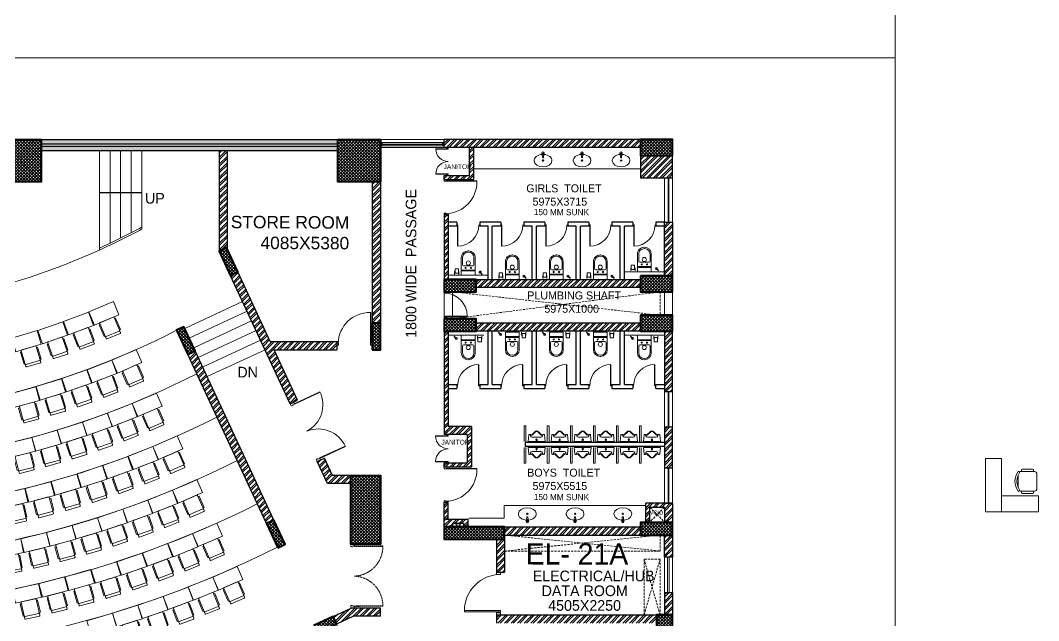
# Model space of a CAD drawing. Header units: millimetres. Extents: x 8275 to 147087, y -297470 to -191881.
# Drawn here: x 118383 to 147087, y -243089 to -226172 of the extents above; entities that cross this region are included whole.
import ezdxf

# ---------------------------------------------------------------- set-up
doc = ezdxf.new("R2010")
doc.units = ezdxf.units.MM
doc.header["$LTSCALE"] = 250
doc.header["$MEASUREMENT"] = 0
doc.linetypes.add('HIDDEN', pattern=[0.375, 0.25, -0.125])
for name, color, linetype, lineweight in [('col', 6, 'Continuous', 40), ('door', 35, 'Continuous', 13), ('ele', 51, 'Continuous', 18), ('fixtures', 31, 'Continuous', 13), ('furniture', 5, 'Continuous', 15), ('hatch', 9, 'Continuous', 0), ('hidden', 153, 'HIDDEN', 13), ('stairs', 2, 'Continuous', 5), ('text', 7, 'Continuous', 9), ('wall', 1, 'Continuous', 30), ('win', 4, 'Continuous', 20)]:
    doc.layers.add(name, color=color, linetype=linetype, lineweight=lineweight)
doc.layers.add('FUR', color=140, linetype='Continuous')
doc.styles.get("Standard").update_dxf_attribs({"font": 'GOTHIC.TTF', "height": 100})
doc.dimstyles.get("Standard").update_dxf_attribs({"dimtxt": 100, "dimasz": 50, "dimexe": 50, "dimexo": 50, "dimgap": 0.09, "dimtad": 0, "dimdec": 0, "dimrnd": 5, "dimzin": 0, "dimdsep": 46, "dimtxsty": 'Standard', "dimblk": 'ARCHTICK', "dimcen": 0, "dimdle": 50, "dimadec": 0, "dimazin": 0, "dimtfac": 1, "dimtdec": 0, "dimtofl": 0, "dimtmove": 0, "dimatfit": 3, "dimldrblk": 'OPEN30', "dimfxl": 1, "dimtolj": 1, "dimtzin": 0, "dimarcsym": 0})
pattern_1 = [(45, (-6686.724, -321362.345), (-44.194174, 44.194174), []), (135, (-6686.724, -321362.345), (-44.194174, -44.194174), [])]
pattern_2 = [(45, (-6686.72, -321362.35), (-92.80777, 92.80777), []), (45, (-6624.85, -321362.35), (-92.80777, 92.80777), [])]
pattern_3 = [(45, (-6686.724, -321362.345), (23.201941, 85.073785), [109.375, -21.875, 0, -21.875])]

# ---------------------------------------------------------------- blocks, each defined once
blk = doc.blocks.new('CHAIR7')
for p, q in [((130, 382), (454, 382)), ((0, 229), (0, -229)), ((508, 305), (76, 305)), ((584, -189), (584, 189)), ((76, -305), (508, -305)), ((130, -381), (454, -381))]:
    blk.add_line(p, q)
for centre, radius, start, end in [((141, 344), 39.7, 73.7398, 286.2602), ((443, 344), 39.7, 253.7398, 106.2602), ((76, 229), 76.2, 90, 180), ((508, 229), 76.2, 62.4156, 90), ((568, 282), 27.9, 53.3099, 212.0274), ((123, 0), 499, 327.5758, 32.4242), ((178, 0), 508, 323.1301, 36.8699), ((76, -229), 76.2, 180, 270), ((141, -343), 39.7, 73.7398, 286.2602), ((443, -343), 39.7, 253.7398, 106.2602), ((508, -229), 76.2, 270, 297.5844), ((568, -282), 27.9, 147.9726, 306.6901)]:
    blk.add_arc(centre, radius, start, end)
blk = doc.blocks.new('A$C31941232')
at = {"layer": 'hatch'}
h = blk.add_hatch(dxfattribs=at)
h.set_pattern_fill('ANSI37', color=256, scale=500, style=0)
h.set_pattern_definition([(45, (2e-08, 2.064), (-44.19417, 44.19417), []), (135, (2e-08, 2.064), (-44.19417, -44.19417), [])])
h.paths.add_polyline_path([(-19573, 29761), (-20773, 29761), (-20773, 30961), (-19573, 30961)])
h = blk.add_hatch(dxfattribs=at)
h.set_pattern_fill('ANSI37', color=256, scale=500, style=0)
h.paths.add_polyline_path([(-10014, 29761), (-11214, 29761), (-11214, 30961), (-10014, 30961)])
h = blk.add_hatch(dxfattribs=at)
h.set_pattern_fill('ANSI37', color=256, scale=500, style=0)
h.paths.add_polyline_path([(-2680, 30511), (-1780, 30511), (-1780, 30961), (-2680, 30961)])
h = blk.add_hatch(dxfattribs=at)
h.set_pattern_fill('ANSI37', color=256, scale=500, style=0)
h.paths.add_polyline_path([(-7315, 27016), (-8215, 27016), (-8215, 26666), (-7315, 26666)])
h = blk.add_hatch(dxfattribs=at)
h.set_pattern_fill('ANSI37', color=256, scale=500, style=0)
h.set_pattern_definition([(45, (0, 100), (-44.19417, 44.19417), []), (135, (0, 100), (-44.19417, -44.19417), [])])
h.paths.add_polyline_path([(-2680, 26666), (-1780, 26666), (-1780, 27116), (-2680, 27116)])
h = blk.add_hatch(dxfattribs=at)
h.set_pattern_fill('ANSI37', color=256, scale=500, style=0)
h.paths.add_polyline_path([(-7315, 25906), (-8215, 25906), (-8215, 25556), (-7315, 25556)])
h = blk.add_hatch(dxfattribs=at)
h.set_pattern_fill('ANSI37', color=256, scale=500, style=0)
h.paths.add_polyline_path([(-2680, 25556), (-1780, 25556), (-1780, 26006), (-2680, 26006)])
h = blk.add_hatch(dxfattribs=at)
h.set_pattern_fill('ANSI37', color=256, scale=500, style=0)
h.paths.add_polyline_path([(-10014, 19554), (-10847, 19554), (-10847, 21491), (-10014, 21491)])
h = blk.add_hatch(dxfattribs=at)
h.set_pattern_fill('ANSI37', color=256, scale=500, style=0)
h.paths.add_polyline_path([(-2680, 19811), (-1780, 19811), (-1780, 20161), (-2680, 20161)])
h = blk.add_hatch(dxfattribs=at)
h.set_pattern_fill('ANSI37', color=256, scale=500, style=0)
h.paths.add_polyline_path([(-8215, 20041), (-8215, 19691), (-6515, 19691), (-6515, 20041)])
h = blk.add_hatch(dxfattribs=at)
h.set_pattern_fill('ANSI37', color=256, scale=500, style=0)
h.paths.add_polyline_path([(-1780, 16811), (-1780, 17561), (-2230, 17561), (-2230, 16811)])
at = {"layer": 'col'}
for points, elevation in [([(-20773, 30961), (-19573, 30961), (-19573, 29761), (-20773, 29761)], -27265), ([(-11214, 30961), (-10014, 30961), (-10014, 29761), (-11214, 29761)], -48905), ([(-2680, 30961), (-2680, 30511), (-1780, 30511), (-1780, 30961)], 1176), ([(-8215, 27016), (-8215, 26666), (-7315, 26666), (-7315, 27016)], 10367), ([(-2680, 27116), (-2680, 26666), (-1780, 26666), (-1780, 27116)], 20741), ([(-8215, 25906), (-8215, 25556), (-7315, 25556), (-7315, 25906)], 10367), ([(-2680, 26006), (-2680, 25556), (-1780, 25556), (-1780, 26006)], 10367), ([(-10014, 21092), (-10014, 19554), (-10847, 19554), (-10847, 21491), (-10014, 21491)], -26089), ([(-1780, 19811), (-1780, 20161), (-2680, 20161), (-2680, 19811)], -15715), ([(-8215, 20041), (-8215, 19691), (-6515, 19692), (-6515, 20042)], -15715), ([(-1780, 17561), (-2230, 17561), (-2230, 16811), (-1780, 16811)], 8962)]:
    blk.add_lwpolyline(points, close=True, dxfattribs=dict(at, elevation=elevation))
blk = doc.blocks.new('DRDR')
at = {"lineweight": 18, "ltscale": 0.1}
for p, q in [((4811214, 8332972), (4811219, 8333059)), ((4811214, 8332972), (4811255, 8332969)), ((4811219, 8333059), (4811277, 8333056)), ((4811255, 8332969), (4811221, 8332307)), ((4811268, 8332969), (4811234, 8332306)), ((4811255, 8332969), (4811257, 8333010)), ((4811268, 8332969), (4811255, 8332969)), ((4811257, 8333010), (4811275, 8333009)), ((4811277, 8333056), (4811275, 8333009)), ((4812659, 8332984), (4812656, 8332937)), ((4812674, 8332936), (4812656, 8332937)), ((4812717, 8332981), (4812659, 8332984)), ((4812672, 8332895), (4812674, 8332936)), ((4812712, 8332893), (4812717, 8332981)), ((4812659, 8332896), (4812624, 8332233)), ((4812672, 8332895), (4812637, 8332233)), ((4812672, 8332895), (4812659, 8332896)), ((4812712, 8332893), (4812672, 8332895))]:
    blk.add_line(p, q, dxfattribs=at)
blk.add_ellipse((4811270, 8332997), major_axis=(-685, -126), ratio=0.993607, start_param=1.318294, end_param=2.867114, dxfattribs=at)
at = {"lineweight": 18, "ltscale": 0.1, "extrusion": (0, 0, -1)}
blk.add_ellipse((4812660, 8332925), major_axis=(668, -196), ratio=0.993607, start_param=1.318294, end_param=2.867114, dxfattribs=at)
blk = doc.blocks.new('_ArchTick')
at = {"color": 0, "linetype": 'ByBlock', "const_width": 0.15}
blk.add_lwpolyline([(-0.5, -0.5), (0.5, 0.5)], dxfattribs=at)
blk = doc.blocks.new('_Open30')
at = {"color": 0, "linetype": 'ByBlock', "lineweight": -2}
for p, q in [((-1, 0.27), (0, 0)), ((0, 0), (-1, -0.27)), ((0, 0), (-1, 0))]:
    blk.add_line(p, q, dxfattribs=at)
blk = doc.blocks.new('d900')
for p, q in [((67.5, 0), (67.5, 765)), ((90, 765), (67.5, 765)), ((90, 0), (90, 765)), ((0, 90), (45, 90)), ((0, 0), (45, 0)), ((45, 90), (45, 0)), ((67.5, 0), (90, 0)), ((855, 90), (855, 0)), ((900, 90), (855, 90)), ((900, 0), (855, 0))]:
    blk.add_line(p, q)
blk.add_arc((90, 0), 765, 0, 90)
blk = doc.blocks.new('D1-1000')
for p, q in [((-951, 0), (-1000, 0)), ((-1000, 0), (-1000, -102)), ((-951, -53), (-951, 0)), ((-49, 0), (0, 0)), ((-49, -53), (-49, 0)), ((0, 0), (0, -102)), ((-1000, -102), (-963, -102)), ((-963, -53), (-951, -53)), ((-963, -102), (-963, -53)), ((-51, -53), (-51, -923)), ((-37, -53), (-49, -53)), ((-37, -923), (-37, -53)), ((-37, -102), (-37, -53)), ((0, -102), (-37, -102)), ((-55, -923), (-37, -923))]:
    blk.add_line(p, q)
blk.add_ellipse((-40, 2), major_axis=(646, 675), ratio=0.977435, start_param=2.382767, end_param=3.900418)
blk = doc.blocks.new('A$C08577F4B')
at = {"layer": 'door'}
for p, q in [((-48, 0), (-48, -24)), ((0, 0), (0, -24)), ((0, -36), (-405, -36)), ((-405, -48), (-405, -36)), ((0, -48), (-405, -48)), ((-48, -24), (0, -24)), ((0, -36), (0, -48)), ((0, -857), (-405, -857)), ((-405, -857), (-405, -869)), ((0, -869), (-405, -869)), ((-48, -881), (0, -881)), ((-48, -905), (-48, -881)), ((0, -869), (0, -857)), ((0, -905), (0, -881))]:
    blk.add_line(p, q, dxfattribs=at)
for centre, start, end in [((0, -48), 180, 270), ((0, -857), 90, 180)]:
    blk.add_arc(centre, 405, start, end, dxfattribs=at)
blk = doc.blocks.new('A$C2BFC0EEF')
at = {"linetype": 'Continuous'}
for p, q in [((-6, 6), (-14, 14)), ((-5, 3), (-5, 3)), ((3, 5), (3, 5)), ((6, 6), (14, 14)), ((-6, -6), (-14, -14)), ((-3, -5), (-3, -5)), ((5, -3), (5, -3)), ((6, -6), (14, -14))]:
    blk.add_line(p, q, dxfattribs=at)
for points in [[(0, 79, -0.344513), (-16, 95), (-30, 217, -0.413837), (0, 247, -174.780094)], [(0, 79, 0.344513), (16, 95), (30, 217, 0.413837), (0, 247, 174.780094)]]:
    blk.add_lwpolyline(points, format="xyb", dxfattribs=at)
blk.add_circle((0, 175), 19, dxfattribs=at)
for centre, radius, start, end in [((0, 190), 27, 89.2747, 175.7429), ((0, 0), 20, 149.4775, 210.5225), ((0, 0), 20, 59.4775, 120.5225), ((-9, 0), 4.76, 315, 45), ((0, 9), 4.76, 225, 315), ((0, 190), 27, 4.2571, 90.7253), ((9, 0), 4.76, 135, 225), ((0, 0), 20, 329.4775, 30.5225), ((0, 0), 20, 239.4775, 300.5225), ((0, -9), 4.76, 45, 135)]:
    blk.add_arc(centre, radius, start, end, dxfattribs=at)
blk.add_ellipse((0, 0), major_axis=(250, 0), ratio=0.7, start_param=1.671755, end_param=7.753023, dxfattribs=at)
blk = doc.blocks.new('wc')
for p, q in [((0, 195.9375), (498.75, 195.9375)), ((0, 195.9375), (0, -195.9375)), ((124.6875, -195.9375), (124.6875, 195.9375)), ((148.4375, -195.9375), (148.4375, 195.9375)), ((267.1875, 130.625), (267.1875, -130.625)), ((498.75, 160.3125), (296.875, 160.3125)), ((653.125, 5.9375), (653.125, -5.9375)), ((688.75, 5.9375), (688.75, -5.9375)), ((498.75, -195.9375), (0, -195.9375)), ((498.75, -160.3125), (296.875, -160.3125))]:
    blk.add_line(p, q)
for centre, radius in [((207.8125, 74.8125), 14.25), ((344.375, 0), 59.375), ((207.8125, -74.8125), 14.25)]:
    blk.add_circle(centre, radius)
for centre, radius, start, end in [((296.875, 130.625), 29.6875, 90, 180), ((498.75, 5.9375), 190, 0, 90), ((498.75, 5.9375), 154.375, 0, 90), ((296.875, -130.625), 29.6875, 180, 270), ((498.75, -5.9375), 190, 270, 0), ((498.75, -5.9375), 154.375, 270, 0)]:
    blk.add_arc(centre, radius, start, end)
blk = doc.blocks.new('TP')
blk.add_lwpolyline([(-125, 0), (0, 0), (0, 100), (-125, 100)], close=True)
for points in [[(37, 110), (-50, 110), (-50, 100)], [(-50, 0), (-50, -10), (37, -10)]]:
    blk.add_lwpolyline(points)
blk = doc.blocks.new('HF')
for points in [[(3, -3), (-4, 4), (-65, -58)], [(-4, 4), (3, -3), (-58, -65)]]:
    blk.add_lwpolyline(points)
blk.add_arc((0, 0), 29.6, 234.7207, 215.2793)
blk = doc.blocks.new('GRID FLOORBLOCK B$0$Door-flat-32')
at = {"layer": 'door'}
for p, q in [((348, 4), (341, 722)), ((359, 4), (352, 722)), ((359, 4), (348, 4))]:
    blk.add_line(p, q, dxfattribs=at)
blk.add_ellipse((359, 4), major_axis=(-660, -284), ratio=1, start_param=-1.966344, end_param=-0.395548, dxfattribs=at)
blk = doc.blocks.new('BC13-145')
for p, q in [((-183, 160), (-269, 73)), ((-172, 149), (-259, 63)), ((-195, 227), (-195, 212)), ((-186, 198), (-153, 190)), ((-181, 242), (5, 260)), ((-115, 141), (-115, -101)), ((-35, 33), (-2, 33)), ((-35, 8), (-2, 8)), ((-2, 5), (-2, 35)), ((5, 260), (5, -220)), ((-183, -119), (-269, -33)), ((-172, -109), (-259, -22)), ((-195, -186), (-195, -171)), ((-186, -157), (-153, -149)), ((-181, -201), (5, -220))]:
    blk.add_line(p, q)
blk.add_circle((-47, 20), 17.5)
for centre, radius, start, end in [((-217, 20), 75, 134.8456, 225.1517), ((-217, 20), 60, 134.8456, 225.1517), ((-180, 227), 15, 95.7064, 180), ((-180, 212), 15, 180, 239.182), ((-200, 178), 25, 314.8465, 59.182), ((-165, 141), 50, 0, 75.9612), ((-65, 20), 7.5, 77.6264, 282.3736), ((5, 35), 7.5, 90, 180), ((5, 5), 7.5, 180, 270), ((-180, -171), 15, 120.818, 180), ((-180, -186), 15, 180, 264.2936), ((-200, -137), 25, 300.818, 45.1535), ((-165, -101), 50, 284.0388, 0)]:
    blk.add_arc(centre, radius, start, end)
blk = doc.blocks.new('CH_staff_PL')
at = {"color": 0}
for p, q in [((-21, 8), (-21, -8)), ((-1.75, 8.75), (-20.25, 8.75)), ((-5, 10), (-19, 10)), ((-19, 8.75), (-19, 10)), ((-5, 8.75), (-5, 10)), ((-4, -8), (-4, 8)), ((-1, -8), (-1, 8)), ((-20.25, -8.75), (-1.75, -8.75)), ((-19, -10), (-19, -8.75)), ((-19, -10), (-5, -10)), ((-5, -10), (-5, -8.75))]:
    blk.add_line(p, q, dxfattribs=at)
for centre, start, end in [((-20.25, 8), 90, 180), ((-3.25, 8), 90, 180), ((-1.75, 8), 0, 90), ((-20.25, -8), 180, 270), ((-3.25, -8), 180, 270), ((-1.75, -8), 270, 0)]:
    blk.add_arc(centre, 0.75, start, end, dxfattribs=at)
blk = doc.blocks.new('dsfa')
at = {"layer": 'furniture', "ltscale": 0.01}
blk.add_lwpolyline([(8865122, 4642613), (8865872, 4642613), (8865872, 4642213), (8865122, 4642213)], close=True, dxfattribs=at)
at = {"layer": 'furniture', "extrusion": (2e-16, 2.46924e-05, 1), "xscale": -25.08044560737534, "yscale": 25.08044560737528, "zscale": 25.08044560737534, "rotation": 89.99999999959537}
blk.add_blockref('CH_staff_PL', (8865497, 4641686, 115), dxfattribs=at)
blk = doc.blocks.new('1123')
at = {"layer": 'col'}
for p, rotation in [((-6379855, -7728293, -29646), 22.87380990383446), ((-6657137, -7492132, -29646), 20.79047657050113), ((-6925649, -7246047, -29646), 18.7071432371678), ((-7185039, -6990363, -29646), 16.62380990383446)]:
    blk.add_blockref('dsfa', p, dxfattribs=dict(at, rotation=rotation))
at = {"layer": 'col', "xscale": -1}
for p, rotation in [((9966330, -723478, -40912), 23.52893631746231), ((9926621, -1143035, -40912), 21.1179456490269), ((9882165, -1476314, -40912), 19.19486872595006), ((9826550, -1807914, -40912), 17.27179180287306), ((9759838, -2137461, -40912), 15.34871487979623), ((9965113, -749173, -40912), 23.38848554256038), ((9929829, -1120958, -40912), 21.25222014885025), ((9889605, -1430593, -40912), 19.46650586313605), ((9839752, -1738824, -40912), 17.68079157742177), ((9780318, -2045352, -40912), 15.89507729170741), ((9711361, -2349879, -40912), 14.10936300599313), ((9967489, -725918, -29646), 23.52893631746231), ((9935434, -1076405, -29646), 21.51582363311181), ((9898096, -1375574, -29646), 19.79168570207736), ((9796508, -1969864, -29646), 16.34340984000836), ((9851773, -1673483, -29646), 18.06754777104282), ((9732350, -2264448, -29646), 14.61927190897391), ((9967382, -736253, -29646), 23.47668617376357), ((9659359, -2556968, -29646), 12.89513397793945), ((9939114, -1048072, -29646), 21.68604289986912), ((9905252, -1328090, -29646), 20.07313967406265), ((9863522, -1607044, -29646), 18.46023644825617), ((9756596, -2160876, -29646), 15.23442999664321), ((9813957, -1884712, -29646), 16.84733322244977), ((9967516, -743436, -40912), 23.44248687647035), ((9691485, -2435315, -29646), 13.62152677083682), ((9949235, -953239, -40912), 22.2387337126996), ((9618675, -2707813, -29646), 12.00862354503042), ((9919132, -1224831, -40912), 20.67623371269955), ((9881635, -1495501, -40912), 19.11373371269959), ((9836772, -1765049, -40912), 17.55123371269963), ((9969181, -729601, -40912), 23.52893631746231), ((9725084, -2299973, -40912), 14.42623371269962), ((9784575, -2033272, -40912), 15.98873371269958), ((9946725, -986487, -40912), 22.05454231451373), ((9658343, -2564953, -40912), 12.86373371269957), ((9917747, -1242053, -40912), 20.58395407921962), ((9882218, -1496790, -40912), 19.11336584392535), ((9840164, -1750532, -40912), 17.64277760863131), ((9791612, -2003112, -40912), 16.1721893733372)]:
    blk.add_blockref('dsfa', p, dxfattribs=dict(at, rotation=rotation))

msp = doc.modelspace()

# ---------------------------------------------------------------- hatches: boundary and pattern name
at = {"layer": 'hatch'}
h = msp.add_hatch(dxfattribs=at)
h.set_pattern_fill('ANSI36', color=256, scale=350, style=0)
h.set_pattern_definition(pattern_3)
h.paths.add_polyline_path([(127332, -229527), (127482, -229527), (127482, -229527), (118973, -229527), (118973, -229652), (127332, -229652)])
h = msp.add_hatch(dxfattribs=at)
h.set_pattern_fill('ANSI32', color=256, scale=350, style=0)
h.set_pattern_definition(pattern_2)
h.paths.add_polyline_path([(130331, -230657), (130331, -230542), (131046, -230542), (131046, -229757), (130331, -229757), (130331, -229527), (135866, -229527), (135866, -229757), (131161, -229757), (131161, -230657)])
h = msp.add_hatch(dxfattribs=at)
h.set_pattern_fill('ANSI36', color=256, scale=350, style=0)
h.set_pattern_definition(pattern_3)
h.paths.add_polyline_path([(127332, -229842), (127332, -229717), (118973, -229717), (118973, -229842)])
h = msp.add_hatch(dxfattribs=at)
h.set_pattern_fill('ANSI32', color=256, scale=350, style=0)
h.set_pattern_definition(pattern_2)
h.paths.add_polyline_path([(124510, -233255), (124302, -233352), (125280, -235454), (127305, -235454), (127299, -235224), (125426, -235224), (124217, -232624), (124217, -229842), (123987, -229842), (123987, -229842), (123987, -232671), (124193, -232575)])
h = msp.add_hatch(dxfattribs=at)
h.set_pattern_fill('ANSI32', color=256, scale=350, style=0)
h.set_pattern_definition(pattern_2)
h.paths.add_polyline_path([(135866, -229977), (136766, -229977), (136766, -230607), (135866, -230607)])
h = msp.add_hatch(dxfattribs=at)
h.set_pattern_fill('ANSI32', color=256, scale=350, style=0)
h.set_pattern_definition(pattern_2)
h.paths.add_polyline_path([(128532, -230727), (128302, -230727), (128302, -234704), (128532, -234704)])
h = msp.add_hatch(dxfattribs=at)
h.set_pattern_fill('ANSI32', color=256, scale=350, style=0)
h.set_pattern_definition(pattern_2)
h.paths.add_polyline_path([(130446, -231632), (130331, -231632), (130331, -233472), (130446, -233472)])
h = msp.add_hatch(dxfattribs=at)
h.set_pattern_fill('ANSI32', color=256, scale=350, style=0)
h.set_pattern_definition(pattern_2)
h.paths.add_polyline_path([(136766, -233372), (136766, -233472), (136766, -233472), (136766, -231857), (136536, -231857), (136536, -233372)])
h = msp.add_hatch(dxfattribs=at)
h.set_pattern_fill('ANSI37', color=256, scale=500, style=0)
h.set_pattern_definition(pattern_1)
h.paths.add_polyline_path([(124301, -233352), (124510, -233255), (124193, -232575), (123985, -232672)])
h = msp.add_hatch(dxfattribs=at)
h.set_pattern_fill('ANSI32', color=256, scale=350, style=0)
h.set_pattern_definition(pattern_2)
h.paths.add_polyline_path([(135866, -233702), (135866, -233472), (131231, -233472), (131231, -233702)])
h = msp.add_hatch(dxfattribs=at)
h.set_pattern_fill('ANSI37', color=256, scale=500, style=0)
h.set_pattern_definition([(45, (-6686.724, -321362.345), (-44.194174, 44.194174), []), (135, (-6686.724, -321362.345), (-44.194174, -44.194174), [])])
h.paths.add_polyline_path([(128302, -235454), (128532, -235454), (128532, -234704), (128302, -234704)])
h = msp.add_hatch(dxfattribs=at)
h.set_pattern_fill('ANSI32', color=256, scale=350, style=0)
h.set_pattern_definition(pattern_2)
h.paths.add_polyline_path([(135866, -234932), (135866, -234702), (131231, -234702), (131231, -234932), (136016, -234932), (136016, -234932)])
h = msp.add_hatch(dxfattribs=at)
h.set_pattern_fill('ANSI37', color=256, scale=500, style=0)
h.set_pattern_definition(pattern_1)
h.paths.add_polyline_path([(123103, -235586), (123311, -235489), (122995, -234809), (122786, -234907)])
h = msp.add_hatch(dxfattribs=at)
h.set_pattern_fill('ANSI32', color=256, scale=350, style=0)
h.set_pattern_definition(pattern_2)
h.paths.add_polyline_path([(130446, -234932), (130331, -234932), (130331, -237846), (130982, -237846), (130982, -238648), (130331, -238648), (130331, -238763), (131097, -238763), (131097, -237616), (130446, -237616)])
h = msp.add_hatch(dxfattribs=at)
h.set_pattern_fill('ANSI32', color=256, scale=350, style=0)
h.set_pattern_definition(pattern_2)
h.paths.add_polyline_path([(136536, -234932), (136766, -234932), (136766, -236630), (136536, -236630)])
h = msp.add_hatch(dxfattribs=at)
h.set_pattern_fill('ANSI32', color=256, scale=350, style=0)
h.set_pattern_definition(pattern_2)
h.paths.add_polyline_path([(123311, -235489), (123103, -235586), (125322, -240353), (125531, -240256)])
h = msp.add_hatch(dxfattribs=at)
h.set_pattern_fill('ANSI32', color=256, scale=350, style=0)
h.set_pattern_definition(pattern_2)
h.paths.add_polyline_path([(125534, -235454), (126196, -236878), (125988, -236975), (125280, -235454)])
h = msp.add_hatch(dxfattribs=at)
h.set_pattern_fill('ANSI32', color=256, scale=350, style=0)
h.set_pattern_definition(pattern_2)
h.paths.add_polyline_path([(136766, -238783), (136536, -238783), (136536, -237630), (136766, -237630)])
h = msp.add_hatch(dxfattribs=at)
h.set_pattern_fill('ANSI32', color=256, scale=350, style=0)
h.set_pattern_definition(pattern_2)
h.paths.add_polyline_path([(127700, -238997), (127700, -239227), (127036, -239227), (126748, -238606), (126956, -238509), (127183, -238997)])
h = msp.add_hatch(dxfattribs=at)
h.set_pattern_fill('ANSI32', color=256, scale=350, style=0)
h.set_pattern_definition(pattern_2)
h.paths.add_polyline_path([(130446, -239763), (130331, -239763), (130331, -240227), (130446, -240227)])
h = msp.add_hatch(dxfattribs=at)
h.set_pattern_fill('ANSI32', color=256, scale=350, style=0)
h.set_pattern_definition(pattern_2)
edge = h.paths.add_edge_path()
edge.add_line((136016, -240327), (136131, -240327))
edge.add_line((136131, -240327), (136131, -239898))
edge.add_line((136131, -239898), (136536, -239898))
edge.add_line((136536, -239898), (136536, -240327))
edge.add_line((136536, -240327), (136766, -240327))
edge.add_line((136766, -240327), (136766, -239796))
edge.add_line((136766, -239796), (136766, -239783))
edge.add_line((136766, -239783), (136016, -239783))
edge.add_line((136016, -239783), (136016, -240327))
h = msp.add_hatch(dxfattribs=at)
h.set_pattern_fill('ANSI37', color=256, scale=500, style=0)
h.set_pattern_definition(pattern_1)
h.paths.add_polyline_path([(125639, -241033), (125847, -240936), (125531, -240256), (125322, -240353)])
h = msp.add_hatch(dxfattribs=at)
h.set_pattern_fill('ANSI32', color=256, scale=350, style=0)
h.set_pattern_definition(pattern_2)
h.paths.add_polyline_path([(130561, -240447), (130331, -240447), (130331, -240227), (131003, -240227), (131003, -240447), (130896, -240447), (130888, -240342), (130561, -240342)])
h = msp.add_hatch(dxfattribs=at)
h.set_pattern_fill('ANSI32', color=256, scale=350, style=0)
h.set_pattern_definition(pattern_2)
h.paths.add_polyline_path([(132031, -240676), (135866, -240676), (135866, -240447), (132031, -240447)])
h = msp.add_hatch(dxfattribs=at)
h.set_pattern_fill('ANSI32', color=256, scale=350, style=0)
h.set_pattern_definition(pattern_2)
h.paths.add_polyline_path([(131801, -241727), (132031, -241727), (132031, -240797), (131801, -240797)])
h = msp.add_hatch(dxfattribs=at)
h.set_pattern_fill('ANSI32', color=256, scale=350, style=0)
h.set_pattern_definition(pattern_2)
h.paths.add_polyline_path([(136536, -241302), (136766, -241302), (136766, -240677), (136536, -240677)])
h = msp.add_hatch(dxfattribs=at)
h.set_pattern_fill('ANSI32', color=256, scale=350, style=0)
h.set_pattern_definition(pattern_2)
h.paths.add_polyline_path([(136536, -242302), (136766, -242302), (136766, -242927), (136536, -242927)])
h = msp.add_hatch(dxfattribs=at)
h.set_pattern_fill('ANSI32', color=256, scale=350, style=0)
h.set_pattern_definition(pattern_2)
edge = h.paths.add_edge_path()
edge.add_line((117630, -252194), (117600, -251966))
edge.add_arc((112434, -214956), 37369, 262.1233, 277.9459, ccw=False)
edge.add_line((107313, -251972), (107278, -252194))
edge.add_arc((112455, -215257), 37297, 262.0206, 277.9792)
edge = h.paths.add_edge_path()
edge.add_line((117572, -251829), (117542, -251601))
edge.add_arc((112435, -214946), 37009, 262.1353, 277.9321, ccw=False)
edge.add_line((107370, -251607), (107335, -251828))
edge.add_arc((112476, -214947), 37238, 262.0647, 277.8706)
edge = h.paths.add_edge_path()
edge.add_line((127705, -249343), (127700, -249103))
edge.add_arc((112455, -214645), 37680, 280.1249, 293.8645, ccw=False)
edge.add_line((119079, -251738), (119115, -251965))
edge.add_arc((112613, -215282), 37255, 280.0512, 293.8984)
edge = h.paths.add_edge_path()
edge.add_line((119021, -251372), (119057, -251600))
edge.add_arc((112452, -214634), 37551, 280.131, 293.9571)
edge.add_line((127700, -248950), (127700, -248698))
edge.add_arc((112452, -214634), 37321, 280.1379, 294.1141, ccw=False)
h.paths.add_polyline_path([(128157, -247451), (128157, -248168), (128162, -248166), (128162, -247451)])
h.paths.add_polyline_path([(127949, -248258), (127949, -247451), (127932, -247451), (127932, -248265)])
h.paths.add_polyline_path([(98254, -243221), (97937, -243901), (97728, -243804), (96826, -245743), (96256, -246966), (96465, -247063), (96973, -245973), (98254, -243221)])
h.paths.add_polyline_path([(126754, -243430), (126657, -243221), (126657, -243221), (127910, -245912), (128162, -245912), (128162, -245909), (126962, -243333), (127089, -243274), (128318, -245912), (128532, -245912), (128532, -245827), (127298, -243177), (127754, -242964), (128532, -242964), (128532, -242734), (127703, -242734), (127201, -242968), (127298, -243176)])
h = msp.add_hatch(dxfattribs=at)
h.set_pattern_fill('ANSI37', color=256, scale=500, style=0)
h.set_pattern_definition([(45, (-6686.724, -321362.345), (-44.194174, 44.194174), []), (135, (-6686.724, -321362.345), (-44.194174, -44.194174), [])])
h.paths.add_polyline_path([(126659, -243224), (126756, -243433), (127300, -243180), (127203, -242971)])
h = msp.add_hatch(dxfattribs=at)
h.set_pattern_fill('ANSI32', color=256, scale=350, style=0)
h.set_pattern_definition(pattern_2)
h.paths.add_polyline_path([(131801, -242927), (136316, -242927), (136316, -243157), (131801, -243157)])

# ---------------------------------------------------------------- linework, layer by layer
at = {"layer": 'col', "elevation": -11301}
for points in [[(124301, -233352), (124510, -233255), (124193, -232575), (123985, -232672)], [(128302, -235454), (128532, -235454), (128532, -234704), (128302, -234704)], [(123103, -235586), (123311, -235489), (122995, -234809), (122786, -234907)], [(125639, -241033), (125847, -240936), (125531, -240256), (125322, -240353)], [(126659, -243224), (126756, -243433), (127300, -243180), (127203, -242971)]]:
    msp.add_lwpolyline(points, close=True, dxfattribs=at)
at = {"layer": 'ele'}
for p, q in [((130331, -229527, -11301), (128532, -229527, -11301)), ((130331, -229757, -11301), (128532, -229757, -11301)), ((130446, -233357, -11301), (131572, -233357, -11301)), ((136536, -233257, -11301), (135410, -233257, -11301)), ((130331, -233822, -11301), (130331, -234582, -11301)), ((130561, -233822, -11301), (130561, -234582, -11301)), ((136536, -234482, -11301), (136536, -233822, -11301)), ((136766, -234482, -11301), (136766, -233822, -11301)), ((130446, -235047, -11301), (131449, -235047, -11301)), ((136536, -235047, -11301), (135410, -235047, -11301))]:
    msp.add_line(p, q, dxfattribs=at)
at = {"layer": 'fixtures'}
for p, q in [((131186, -230357, -11301), (135841, -230357, -11301)), ((132023, -239847, -11301), (135991, -239847, -11301)), ((132023, -240202, -11301), (132023, -239847, -11301)), ((131028, -240202, -11301), (132023, -240202, -11301))]:
    msp.add_line(p, q, dxfattribs=at)
at = {"layer": 'fixtures', "extrusion": (0.047174, 0.002946, 0.998882)}
for p, q in [((132586, -238038, -11301), (132585, -237597, -11301)), ((132636, -238038, -11301), (132635, -237597, -11301)), ((133236, -238038, -11301), (133235, -237597, -11301)), ((133286, -238038, -11301), (133285, -237597, -11301)), ((133886, -238038, -11301), (133886, -237597, -11301)), ((133936, -238038, -11301), (133935, -237597, -11301)), ((134536, -238038, -11301), (134536, -237597, -11301)), ((134586, -238038, -11301), (134586, -237597, -11301)), ((135186, -238040, -11301), (135186, -237597, -11301)), ((135236, -238040, -11301), (135236, -237597, -11301)), ((135836, -238040, -11301), (135836, -237597, -11301)), ((135886, -238040, -11301), (135886, -237597, -11301))]:
    msp.add_line(p, q, dxfattribs=at)
at = {"layer": 'fixtures', "extrusion": (0.048442, 0.002947, 0.998822)}
for p, q in [((132585, -237597, -11301), (132635, -237597, -11301)), ((133235, -237597, -11301), (133285, -237597, -11301)), ((133886, -237597, -11301), (133935, -237597, -11301)), ((134536, -237597, -11301), (134586, -237597, -11301)), ((135186, -237597, -11301), (135236, -237597, -11301)), ((135836, -237597, -11301), (135886, -237597, -11301))]:
    msp.add_line(p, q, dxfattribs=at)
at = {"layer": 'fixtures', "extrusion": (0.047174, -0.002946, 0.998882)}
for p, q in [((132586, -238206, -11301), (132585, -238647, -11301)), ((132636, -238206, -11301), (132635, -238647, -11301)), ((133236, -238206, -11301), (133235, -238647, -11301)), ((133286, -238206, -11301), (133285, -238647, -11301)), ((133886, -238206, -11301), (133886, -238647, -11301)), ((133936, -238206, -11301), (133935, -238647, -11301)), ((134536, -238206, -11301), (134536, -238647, -11301)), ((134586, -238206, -11301), (134586, -238647, -11301)), ((135186, -238205, -11301), (135186, -238647, -11301)), ((135236, -238205, -11301), (135236, -238647, -11301)), ((135836, -238205, -11301), (135836, -238647, -11301)), ((135886, -238205, -11301), (135886, -238647, -11301))]:
    msp.add_line(p, q, dxfattribs=at)
at = {"layer": 'fixtures', "extrusion": (0.048442, -0.002947, 0.998822)}
for p, q in [((132585, -238647, -11301), (132635, -238647, -11301)), ((133235, -238647, -11301), (133285, -238647, -11301)), ((133886, -238647, -11301), (133935, -238647, -11301)), ((134536, -238647, -11301), (134586, -238647, -11301)), ((135186, -238647, -11301), (135236, -238647, -11301)), ((135836, -238647, -11301), (135886, -238647, -11301))]:
    msp.add_line(p, q, dxfattribs=at)
at = {"layer": 'fixtures', "elevation": -11301}
msp.add_lwpolyline([(130888, -240342), (130888, -240447), (130561, -240447), (130561, -240342)], close=True, dxfattribs=at)
at = {"layer": 'furniture'}
for points in [[(146037, -240024), (145587, -240024), (145587, -238524), (146037, -238524)], [(146037, -239574), (146037, -240024), (147087, -240024), (147087, -239574)]]:
    msp.add_lwpolyline(points, close=True, dxfattribs=at)
at = {"layer": 'hidden'}
for p, q in [((130561, -233822, -11301), (136416, -234482, -11301)), ((136416, -233822, -11301), (130561, -234582, -11301)), ((136536, -239898, -11301), (136131, -240302, -11301)), ((136131, -239898, -11301), (136536, -240302, -11301)), ((130561, -240342, -11301), (130888, -240447, -11301)), ((130561, -240447, -11301), (130888, -240342, -11301)), ((132031, -241127, -11301), (136416, -240677, -11301)), ((132031, -240677, -11301), (136416, -241127, -11301)), ((136416, -242927, -11301), (135966, -241359, -11301)), ((135966, -242927, -11301), (136416, -241359, -11301))]:
    msp.add_line(p, q, dxfattribs=at)
at = {"layer": 'hidden', "elevation": -11301}
msp.add_lwpolyline([(130561, -233822), (131231, -233822), (131231, -233702), (135866, -233702), (135866, -233822), (136416, -233822), (136416, -234482), (135866, -234482), (135857, -234702), (131231, -234702), (131231, -234582), (130561, -234582), (130561, -233822)], dxfattribs=at)
for points in [[(136416, -241127), (136416, -240677), (132031, -240677), (132031, -241127)], [(136416, -241359), (135966, -241359), (135966, -242927), (136416, -242927)]]:
    msp.add_lwpolyline(points, close=True, dxfattribs=at)
at = {"layer": 'stairs'}
for p, q in [((120610, -229842, -11301), (120610, -232644, -11301)), ((120910, -229842, -11301), (120910, -232450, -11301)), ((121210, -229842, -11301), (121210, -232304, -11301)), ((121510, -229842, -11301), (121510, -232152, -11301)), ((121810, -229842, -11301), (121810, -232051, -11301)), ((124647, -234094, -11301), (123015, -234854, -11301)), ((124773, -234366, -11301), (123142, -235126, -11301)), ((124900, -234638, -11301), (123268, -235398, -11301)), ((125027, -234910, -11301), (123395, -235670, -11301)), ((125153, -235182, -11301), (123521, -235941, -11301)), ((125280, -235454, -11301), (123648, -236213, -11301))]:
    msp.add_line(p, q, dxfattribs=at)
for radius, start, end in [(19711, 294.4395, 298.3342), (19761, 294.3736, 298.2561), (19761, 245.6261, 294.3736)]:
    msp.add_arc((112455, -214645, -11301), radius, start, end, dxfattribs=at)
at = {"layer": 'stairs', "ltscale": 0.01}
for radius, start, end in [(22571, 242.4643, 297.1879), (23919, 242.6423, 297.0625), (25266, 242.8014, 296.9506), (26614, 242.9443, 296.8499), (27962, 243.0734, 296.759), (29309, 243.1906, 296.6765)]:
    msp.add_arc((112473, -214829, -11301), radius, start, end, dxfattribs=at)
at = {"layer": 'text', "linetype": 'ByBlock', "ltscale": 100, "elevation": -15927}
for points in [[(8275, -191881), (143047, -191881), (143047, -227229), (8275, -227229)], [(8275, -227229), (143047, -227229), (143047, -262577), (8275, -262577)]]:
    msp.add_lwpolyline(points, close=True, dxfattribs=at)
at = {"layer": 'wall'}
for p, q in [((118973, -229527, -11301), (127332, -229527, -11301)), ((135866, -229527, -11301), (130331, -229527, -11301)), ((118973, -229652, -11301), (127332, -229652, -11301)), ((118973, -229717, -11301), (127332, -229717, -11301)), ((118973, -229842, -11301), (127332, -229842, -11301)), ((123985, -229842, -11301), (123985, -232673, -11301)), ((124215, -229842, -11301), (124215, -232622, -11301)), ((131046, -230542, -11301), (131046, -229757, -11301)), ((131161, -230657, -11301), (131161, -229757, -11301)), ((136766, -230607, -11301), (136766, -229977, -11301)), ((128302, -230727, -11301), (128302, -234704, -11301)), ((128532, -230727, -11301), (128532, -234704, -11301)), ((130331, -230542, -11301), (131046, -230542, -11301)), ((130331, -230657, -11301), (130331, -230542, -11301)), ((130331, -230657, -11301), (131161, -230657, -11301)), ((130331, -231632, -11301), (130446, -231632, -11301)), ((130331, -231632, -11301), (130331, -233472, -11301)), ((130446, -231632, -11301), (130446, -233472, -11301)), ((130446, -231707, -11301), (130446, -231857, -11301)), ((130684, -231857, -11301), (130446, -231857, -11301)), ((130684, -231857, -11301), (130684, -231972, -11301)), ((131925, -231857, -11301), (131334, -231857, -11301)), ((131334, -231857, -11301), (131334, -231972, -11301)), ((131925, -231857, -11301), (131925, -231972, -11301)), ((133166, -231857, -11301), (132575, -231857, -11301)), ((132575, -231857, -11301), (132575, -231972, -11301)), ((133166, -231857, -11301), (133166, -231972, -11301)), ((134407, -231857, -11301), (133816, -231857, -11301)), ((133816, -231857, -11301), (133816, -231972, -11301)), ((134407, -231857, -11301), (134407, -231972, -11301)), ((135648, -231857, -11301), (135057, -231857, -11301)), ((135057, -231857, -11301), (135057, -231972, -11301)), ((135648, -231857, -11301), (135648, -231972, -11301)), ((136298, -231857, -11301), (136298, -231972, -11301)), ((136536, -231857, -11301), (136298, -231857, -11301)), ((130684, -231972, -11301), (130446, -231972, -11301)), ((131572, -231972, -11301), (131334, -231972, -11301)), ((131572, -233472, -11301), (131572, -231972, -11301)), ((131925, -231972, -11301), (131687, -231972, -11301)), ((131687, -233472, -11301), (131687, -231972, -11301)), ((132813, -231972, -11301), (132575, -231972, -11301)), ((132813, -233472, -11301), (132813, -231972, -11301)), ((133166, -231972, -11301), (132928, -231972, -11301)), ((132928, -233472, -11301), (132928, -231972, -11301)), ((134054, -231972, -11301), (133816, -231972, -11301)), ((134054, -233472, -11301), (134054, -231972, -11301)), ((134407, -231972, -11301), (134169, -231972, -11301)), ((134169, -233472, -11301), (134169, -231972, -11301)), ((135295, -231972, -11301), (135057, -231972, -11301)), ((135295, -233472, -11301), (135295, -231972, -11301)), ((135648, -231972, -11301), (135410, -231972, -11301)), ((135410, -233472, -11301), (135410, -231972, -11301)), ((136536, -231972, -11301), (136298, -231972, -11301)), ((125988, -236975, -11301), (124301, -233352, -11301)), ((125426, -235224, -11301), (124510, -233255, -11301)), ((135866, -233702, -11301), (131231, -233702, -11301)), ((135866, -234702, -11301), (131231, -234702, -11301)), ((136766, -234702, -11301), (136766, -234702, -11301)), ((130331, -234932, -11301), (130331, -237846, -11301)), ((130446, -234932, -11301), (130446, -237616, -11301)), ((135866, -234932, -11301), (131231, -234932, -11301)), ((131572, -236432, -11301), (131572, -234932, -11301)), ((131687, -236432, -11301), (131687, -234932, -11301)), ((132813, -236432, -11301), (132813, -234932, -11301)), ((132928, -236432, -11301), (132928, -234932, -11301)), ((134054, -236432, -11301), (134054, -234932, -11301)), ((134169, -236432, -11301), (134169, -234932, -11301)), ((135295, -236432, -11301), (135295, -234932, -11301)), ((135410, -236432, -11301), (135410, -234932, -11301)), ((136536, -234932, -11301), (136536, -236630, -11301)), ((136766, -236630, -11301), (136766, -234932, -11301)), ((125426, -235224, -11301), (127302, -235224, -11301)), ((127302, -235224, -11301), (127302, -235454, -11301)), ((125322, -240353, -11301), (123103, -235586, -11301)), ((125531, -240256, -11301), (123311, -235489, -11301)), ((126196, -236878, -11301), (125534, -235454, -11301)), ((125534, -235454, -11301), (127302, -235454, -11301)), ((130446, -236432, -11301), (130684, -236432, -11301)), ((130684, -236432, -11301), (130684, -236547, -11301)), ((131334, -236432, -11301), (131572, -236432, -11301)), ((131334, -236432, -11301), (131334, -236547, -11301)), ((131687, -236432, -11301), (131925, -236432, -11301)), ((131925, -236432, -11301), (131925, -236547, -11301)), ((132575, -236432, -11301), (132813, -236432, -11301)), ((132575, -236432, -11301), (132575, -236547, -11301)), ((132928, -236432, -11301), (133166, -236432, -11301)), ((133166, -236432, -11301), (133166, -236547, -11301)), ((133816, -236432, -11301), (134054, -236432, -11301)), ((133816, -236432, -11301), (133816, -236547, -11301)), ((134169, -236432, -11301), (134407, -236432, -11301)), ((134407, -236432, -11301), (134407, -236547, -11301)), ((135057, -236432, -11301), (135295, -236432, -11301)), ((135057, -236432, -11301), (135057, -236547, -11301)), ((135410, -236432, -11301), (135648, -236432, -11301)), ((135648, -236432, -11301), (135648, -236547, -11301)), ((136295, -236432, -11301), (136536, -236432, -11301)), ((136295, -236547, -11301), (136295, -236432, -11301)), ((130446, -236547, -11301), (130684, -236547, -11301)), ((131334, -236547, -11301), (131925, -236547, -11301)), ((132575, -236547, -11301), (133166, -236547, -11301)), ((132813, -236547, -11301), (132813, -236547, -11301)), ((132928, -236547, -11301), (132928, -236547, -11301)), ((133816, -236547, -11301), (134407, -236547, -11301)), ((134054, -236547, -11301), (134054, -236547, -11301)), ((135057, -236547, -11301), (135648, -236547, -11301)), ((135295, -236547, -11301), (135295, -236547, -11301)), ((135410, -236547, -11301), (135410, -236547, -11301)), ((136295, -236547, -11301), (136536, -236547, -11301)), ((136536, -236630, -11301), (136536, -236630, -11301)), ((136536, -236630, -11301), (136766, -236630, -11301)), ((125988, -236975, -11301), (126196, -236878, -11301)), ((131097, -237616, -11301), (130446, -237616, -11301)), ((131097, -237616, -11301), (131097, -238763, -11301)), ((136536, -237630, -11301), (136536, -238783, -11301)), ((136536, -237630, -11301), (136766, -237630, -11301)), ((136766, -238783, -11301), (136766, -237630, -11301)), ((130982, -237846, -11301), (130331, -237846, -11301)), ((130753, -237846, -11301), (130446, -237846, -11301)), ((130446, -237846, -11301), (130446, -237846, -11301)), ((130982, -237846, -11301), (130982, -238648, -11301)), ((136536, -238065, -11301), (132611, -238065, -11301)), ((132611, -238065, -11301), (132611, -238180, -11301)), ((136536, -238180, -11301), (132611, -238180, -11301)), ((126748, -238606, -11301), (126956, -238509, -11301)), ((127183, -238997, -11301), (126956, -238509, -11301)), ((127036, -239227, -11301), (126748, -238606, -11301)), ((130982, -238648, -11301), (130331, -238648, -11301)), ((130331, -238763, -11301), (130331, -238648, -11301)), ((131097, -238763, -11301), (130331, -238763, -11301)), ((136536, -238783, -11301), (136766, -238783, -11301)), ((136536, -238783, -11301), (136536, -238783, -11301)), ((127700, -238997, -11301), (127183, -238997, -11301)), ((127700, -239227, -11301), (127036, -239227, -11301)), ((130331, -240227, -11301), (130331, -239763, -11301)), ((130446, -239763, -11301), (130331, -239763, -11301)), ((130446, -240227, -11301), (130446, -239763, -11301)), ((136766, -239783, -11301), (136016, -239783, -11301)), ((136016, -240327, -11301), (136016, -239783, -11301)), ((136536, -239898, -11301), (136131, -239898, -11301)), ((136131, -240327, -11301), (136131, -239898, -11301)), ((136536, -239783, -11301), (136766, -239783, -11301)), ((136536, -239783, -11301), (136766, -239783, -11301)), ((136536, -239898, -11301), (136536, -240327, -11301)), ((136766, -239783, -11301), (136766, -240327, -11301)), ((130331, -240447, -11301), (130331, -240227, -11301)), ((130331, -240227, -11301), (130561, -240227, -11301)), ((130561, -240227, -11301), (131003, -240227, -11301)), ((130561, -240227, -11301), (130561, -240227, -11301)), ((130561, -240227, -11301), (130561, -240227, -11301)), ((131003, -240447, -11301), (131003, -240227, -11301)), ((130561, -240342, -11301), (130888, -240342, -11301)), ((130561, -240342, -11301), (130561, -240447, -11301)), ((130888, -240447, -11301), (130888, -240342, -11301)), ((131801, -240796, -11301), (131801, -241727, -11301)), ((132031, -240677, -11301), (132031, -241727, -11301)), ((136536, -241302, -11301), (136536, -240677, -11301)), ((136766, -241302, -11301), (136536, -241302, -11301)), ((136766, -242302, -11301), (136536, -242302, -11301)), ((136536, -242302, -11301), (136537, -242927, -11301)), ((136766, -242302, -11301), (136766, -242927, -11301)), ((127203, -242971, -11301), (127711, -242734, -11301)), ((128532, -242734, -11301), (127711, -242734, -11301)), ((128532, -242964, -11301), (128532, -242734, -11301)), ((127300, -243180, -11301), (127764, -242964, -11301)), ((128532, -242964, -11301), (127764, -242964, -11301)), ((131801, -242927, -11301), (131801, -243157, -11301))]:
    msp.add_line(p, q, dxfattribs=at)
at = {"layer": 'wall', "extrusion": (0.046989, 8.33092e-11, 0.998895)}
for p, q in [((136536, -239898, -11301), (136536, -240302, -11301)), ((132031, -240447, -11301), (135866, -240447, -11301)), ((132031, -240677, -11301), (136766, -240677, -11301))]:
    msp.add_line(p, q, dxfattribs=at)
at = {"layer": 'wall', "extrusion": (0.046989, -1.01932e-10, 0.998895)}
msp.add_line((136766, -240677, -11301), (136766, -241302, -11301), dxfattribs=at)
at = {"layer": 'wall', "extrusion": (0.046989, -1.58447e-06, 0.998895)}
for p, q in [((131801, -241727, -11301), (132031, -241727, -11301)), ((131801, -242927, -11301), (136316, -242927, -11301))]:
    msp.add_line(p, q, dxfattribs=at)
at = {"layer": 'wall', "elevation": -11301}
for points in [[(135866, -229757), (130331, -229757), (130331, -229527)], [(135866, -229977), (135866, -230607), (136766, -230607)], [(136536, -230607), (136766, -230607)], [(136536, -233372), (136536, -231857), (136766, -231857), (136766, -233372)], [(131231, -233472), (135866, -233472)], [(130446, -236469), (130446, -236469)], [(136766, -236547), (136766, -236547)]]:
    msp.add_lwpolyline(points, dxfattribs=at)
at = {"layer": 'win'}
for p, q in [((128577, -229707, -11301), (128537, -229617, -11301)), ((128577, -229617, -11301), (128537, -229707, -11301)), ((128582, -229612, -11301), (130281, -229612, -11301)), ((130326, -229707, -11301), (130286, -229617, -11301)), ((130326, -229617, -11301), (130286, -229707, -11301)), ((128582, -229657, -11301), (130281, -229657, -11301)), ((130281, -229667, -11301), (128582, -229667, -11301)), ((130281, -229712, -11301), (128582, -229712, -11301)), ((136536, -241302, -11301), (136536, -242302, -11301)), ((136626, -241302, -11301), (136626, -242302, -11301)), ((136676, -242302, -11301), (136676, -241302, -11301)), ((136766, -242302, -11301), (136766, -241302, -11301))]:
    msp.add_line(p, q, dxfattribs=at)
at = {"layer": 'win', "elevation": -11301}
for points in [[(128582, -229612), (128582, -229712), (128532, -229712), (128532, -229612)], [(128577, -229617), (128577, -229707), (128537, -229707), (128537, -229617)], [(130331, -229612), (130331, -229712), (130281, -229712), (130281, -229612)], [(130326, -229617), (130326, -229707), (130286, -229707), (130286, -229617)]]:
    msp.add_lwpolyline(points, close=True, dxfattribs=at)
for points in [[(136536, -231857), (136536, -230607)], [(136641, -231857), (136641, -230607)], [(136661, -231857), (136661, -230607)], [(136766, -231857), (136766, -230607)], [(136536, -237630), (136536, -236630)], [(136641, -237630), (136641, -236630)], [(136661, -237630), (136661, -236630)], [(136766, -237630), (136766, -236630)], [(136536, -239783), (136536, -238783)], [(136641, -239783), (136641, -238783)], [(136661, -239783), (136661, -238783)], [(136766, -239783), (136766, -238783)]]:
    msp.add_lwpolyline(points, dxfattribs=at)

# ---------------------------------------------------------------- block references
at = {"xscale": 0.8351457156338356, "yscale": 0.8351457156338356, "zscale": 0.8351457156338356}
for p, rotation in [((131009, -231934, -11301), 179.4159811242241), ((132250, -231934, -11301), 179.4159811242241), ((133491, -231934, -11301), 179.4159811242241), ((134732, -231934, -11301), 179.4159811242241), ((135973, -231934, -11301), 179.4159811242241), ((131009, -236469, -11301), 359.4159811242241), ((132250, -236469, -11301), 359.4159811242241), ((133491, -236469, -11301), 359.4159811242241), ((134732, -236469, -11301), 359.4159811242241), ((135970, -236469, -11301), 359.4159811242241)]:
    msp.add_blockref('GRID FLOORBLOCK B$0$Door-flat-32', p, dxfattribs=dict(at, rotation=rotation))
at = {"layer": 'door', "rotation": 89.99999999951983}
for p in [(130331, -230657, -11301), (130331, -238763, -11301)]:
    msp.add_blockref('D1-1000', p, dxfattribs=at)
at = {"layer": 'door'}
for p, xscale, yscale, zscale, rotation in [((130331, -234582, -11301), -0.8444444446031412, 0.8444444446031412, 0.8444444445427508, 270), ((131921, -242927, -11301), 1.333333333583141, 1.333333333583141, 1.333333333583141, 90.00000000000001)]:
    msp.add_blockref('d900', p, dxfattribs=dict(at, xscale=xscale, yscale=yscale, zscale=zscale, rotation=rotation))
at = {"layer": 'door', "xscale": -1, "rotation": 180}
msp.add_blockref('D1-1000', (128302, -235326, -11301), dxfattribs=at)
at = {"layer": 'door', "extrusion": (-0.000327653, -0.001012, 0.999999), "xscale": -1.199954655933598, "yscale": 1.199954655933366, "zscale": 1.199954655933553, "rotation": 111.9738997081118}
msp.add_blockref('DRDR', (7238612, 8858423, -22634), dxfattribs=at)
at = {"layer": 'fixtures', "xscale": -1}
for p in [(133116, -230124, -11301), (134216, -230124, -11301), (135316, -230124, -11301)]:
    msp.add_blockref('A$C2BFC0EEF', p, dxfattribs=at)
for name, p, rotation in [('wc', (131009, -233357, -11301), 270), ('wc', (132250, -233472, -11301), 270), ('wc', (133491, -233472, -11301), 270), ('wc', (134732, -233472, -11301), 270), ('wc', (135973, -233257, -11301), 270), ('TP', (135699, -233195, -11301), 90), ('TP', (130735, -233295, -11301), 90), ('TP', (131976, -233410, -11301), 90), ('TP', (133217, -233410, -11301), 90), ('TP', (134458, -233410, -11301), 90), ('wc', (131009, -235047, -11301), 90), ('TP', (131283, -235109, -11301), 270), ('wc', (132250, -234957, -11301), 90), ('TP', (132524, -234994, -11301), 270), ('wc', (133491, -234957, -11301), 90), ('TP', (133765, -234994, -11301), 270), ('wc', (134732, -234957, -11301), 90), ('TP', (135006, -234994, -11301), 270), ('wc', (135973, -235047, -11301), 90), ('TP', (136247, -235109, -11301), 270), ('BC13-145', (132915, -238210, -11301), 270.0019321130495), ('BC13-145', (133565, -238210, -11301), 270.0019321130495), ('BC13-145', (134215, -238210, -11301), 270.0019321130495), ('BC13-145', (134865, -238210, -11301), 270.0019321130495), ('BC13-145', (135515, -238210, -11301), 270.0019321130495), ('BC13-145', (136165, -238210, -11301), 270.0019321130495)]:
    msp.add_blockref(name, p, dxfattribs=dict(at, rotation=rotation))
at = {"layer": 'fixtures'}
for name, p, rotation in [('HF', (131339, -233267, -11301), 90.00000000000001), ('HF', (132580, -233382, -11301), 90.00000000000001), ('HF', (133821, -233382, -11301), 90.00000000000001), ('HF', (135062, -233382, -11301), 90.00000000000001), ('HF', (136311, -233167, -11301), 90.00000000000001), ('HF', (130671, -235137, -11301), 270), ('HF', (131920, -235022, -11301), 270), ('HF', (133161, -235022, -11301), 270), ('HF', (134402, -235022, -11301), 270), ('HF', (135643, -235137, -11301), 270), ('BC13-145', (132915, -238035, -11301), 269.9980678869505), ('BC13-145', (133565, -238035, -11301), 269.9980678869505), ('BC13-145', (134215, -238034, -11301), 269.9980678869505), ('BC13-145', (134865, -238034, -11301), 269.9980678869505), ('BC13-145', (135515, -238034, -11301), 269.9980678869505), ('BC13-145', (136165, -238034, -11301), 269.9980678869505), ('A$C2BFC0EEF', (132673, -240082, -11301), 180), ('A$C2BFC0EEF', (134019, -240082, -11301), 180), ('A$C2BFC0EEF', (135366, -240082, -11301), 180)]:
    msp.add_blockref(name, p, dxfattribs=dict(at, rotation=rotation))
at = {"layer": 'furniture', "xscale": 0.9982514713340322, "yscale": 0.9982514713340322, "zscale": 0.9982514713340322}
msp.add_blockref('1123', (136742, -229536, 19468), dxfattribs=at)
at = {"layer": 'furniture', "xscale": 0.90223097112848, "yscale": 0.90223097112848, "zscale": -0.90223097112848, "rotation": 180.0000005857831}
msp.add_blockref('CHAIR7', (147037, -239163), dxfattribs=at)
at = {"layer": 'hatch'}
msp.add_blockref('A$C31941232', (138546, -260488, -11301), dxfattribs=at)
at = {"layer": 'hidden', "extrusion": (-0.000724023, -0.000778881, 0.999999), "xscale": -1.200000363990698, "yscale": 1.200000363994136, "zscale": 1.200000363992493, "rotation": 87.00979354922488}
msp.add_blockref('DRDR', (10414916, 5003016, -22738), dxfattribs=at)
at = {"layer": 'text', "rotation": 180}
for p, xscale, yscale, zscale in [((130446, -230542, -11301), -0.8675758714585767, 0.8675758714598487, 0.8675758714585767), ((130446, -238646, -11301), -0.8842945655892483, 0.8842945655887888, 0.8842945655892483)]:
    msp.add_blockref('A$C08577F4B', p, dxfattribs=dict(at, xscale=xscale, yscale=yscale, zscale=zscale))

# ---------------------------------------------------------------- texts
at = {"layer": 'FUR', "insert": (114345, -241500, -3955), "char_height": 598.5, "width": 39346.25, "attachment_point": 7, "rotation": 359.9787}
msp.add_mtext('\\pi18280;EL- 21A', dxfattribs=at)
at = {"layer": 'text'}
for s, rotation, p in [('UP', 360, (121896, -231337, -11301)), ('DN', 0, (124500, -236236, -11301)), ('ELECTRICAL/HUB', 360, (132826, -241979, -11301)), ('DATA ROOM', 360, (133077, -242398, -11301)), ('4505X2250', 360, (133262, -242811, -11301))]:
    msp.add_text(s, height=300, rotation=rotation, dxfattribs=at).set_placement(p)
for s, insert, char_height, width, attachment_point in [('{\\H1.2x;JANITOR }', (130314, -230364, -11301), 112.5, 5407.02, 7), ('\\pi733.4;GIRLS  TOILET \\P\\pi910.75;5975X3715', (131911, -230793, -11301), 225, 3374.63, 1), ('\\pi423.28;PLUMBING SHAFT\\P\\pi904.94;5975X1000', (132249, -233812, -11301), 225, 3366.69, 1), ('{\\H1.2x;JANITOR }', (130250, -238129, -11301), 112.5, 5407.02, 7), ('\\pi759.1;BOYS  TOILET \\P\\pi910.75;5975X5515', (131911, -238806, -11301), 225, 3374.63, 1), ('VOID', (136506, -240100, -11301), 112.5, 778.02, 9)]:
    msp.add_mtext(s, dxfattribs=dict(at, insert=insert, char_height=char_height, width=width, attachment_point=attachment_point))
for s, insert, char_height, width, attachment_point, rotation in [('{\\H1.2x;1800 WIDE  PASSAGE}', (129245, -235118, -11301), 250, 5273.55, 1, 90), ('{\\fArial|b0|i0|c0|p34;STORE ROOM\\P4085X5380}', (127652, -232631, -11301), 350, 4731.49, 9, 359.774)]:
    msp.add_mtext(s, dxfattribs=dict(at, insert=insert, char_height=char_height, width=width, attachment_point=attachment_point, rotation=rotation))
at = {"layer": 'text', "extrusion": (-0.046989, -0.046937, 0.997792), "char_height": 175, "width": 2075.73, "attachment_point": 7, "text_direction": (0.998895, -0.003463, 0.046878)}
for insert in [(132855, -231663, -11301), (132855, -239694, -11301)]:
    msp.add_mtext('\\pt350;150 MM SUNK', dxfattribs=dict(at, insert=insert))

# ---------------------------------------------------------------- leaders
at = {"layer": 'text'}
msp.add_leader([(120610, -231025, -54579), (121810, -231025, -54579)], dimstyle='Standard', override={"dimtxsty": 'Standard'}, dxfattribs=at)

doc.saveas('drawing.dxf')
